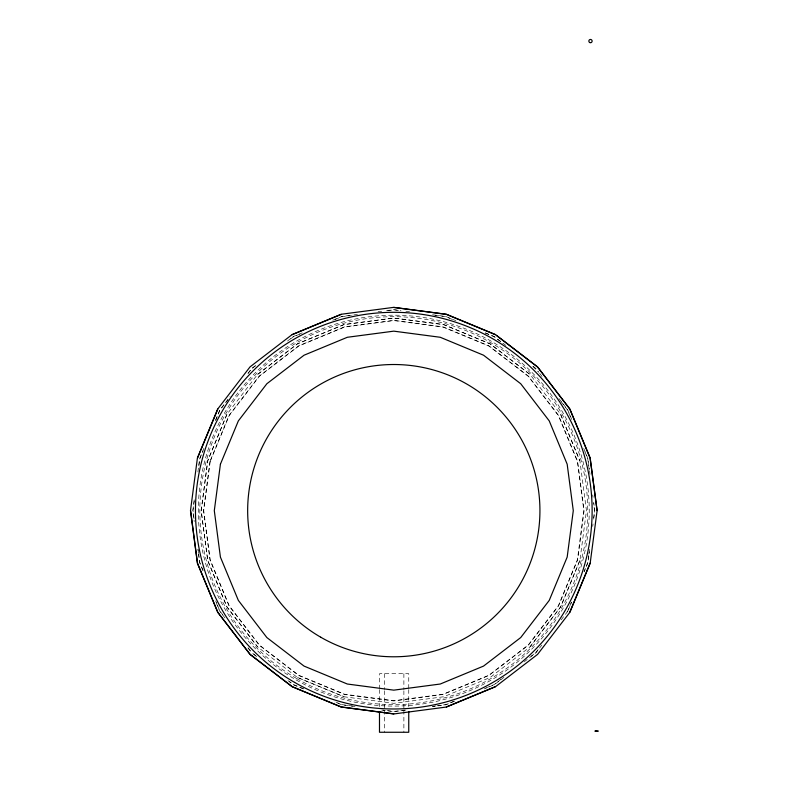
<?xml version="1.0" encoding="UTF-8"?>
<svg xmlns="http://www.w3.org/2000/svg" width="789" height="789" viewBox="0 0 789 789"><rect width="100%" height="100%" fill="white"/><g stroke="black" fill="none" stroke-linecap="round" stroke-linejoin="round"><path stroke-width="0.59" stroke-dasharray="3.94 2.96" d="M194.222 499.762L192.792 510.651L194.222 521.539M197.891 471.94L199.647 458.626L204.312 447.353M194.262 500.985L192.989 510.651L194.262 520.316M198.877 465.934L199.834 458.675L203.098 450.795M588.712 555.367L587.756 562.626L585.892 567.123M588.87 554.164L589.186 551.748M593.644 517.9L594.6 510.651L593.644 503.402M589.699 549.361L587.943 562.675L584.205 571.69M592.726 526.381L593.042 523.955M593.683 519.123L594.798 510.651L593.683 502.179M215.515 420.3L219.727 410.152L230.122 396.601M215.693 420.389L219.894 410.25L225.082 403.475M226.936 414.314L207.685 460.786L201.126 510.651L207.685 560.515L226.936 606.988L257.549 646.891L297.453 677.504L343.925 696.756L393.79 703.324L443.665 696.756L490.127 677.504L530.03 646.891L560.654 606.988L579.895 560.515L586.464 510.651L579.895 460.786L560.654 414.314L530.03 374.41L490.127 343.787L443.665 324.545L393.79 317.977L343.925 324.545L297.453 343.787L257.549 374.41L226.936 414.314L207.783 460.806L201.215 510.651L207.783 560.496L227.015 606.938L257.618 646.822M579.807 560.496L560.565 606.938L529.961 646.822M571.423 602.046L567.695 611.051L565.466 613.95M584.028 571.63L585.428 568.258M568.327 610.025L571.601 602.135M247.953 373.365L251.661 368.522L257.47 364.064M225.832 402.508L228.051 399.609M248.091 373.493L251.799 368.66L257.608 364.202M535.78 652.641L539.498 647.808M541.865 645.037L535.918 652.779L528.176 658.726M561.176 619.868L567.863 611.15M287.482 341.035L293.291 336.578L302.315 332.84M290.49 338.974L293.39 336.745L302.404 333.017M257.618 374.479L297.502 343.876L343.955 324.634L393.79 318.075L443.635 324.634L490.077 343.876L529.961 374.479M500.966 679.359L494.2 684.556L484.061 688.748M530.948 656.349L533.847 654.12M503.974 677.297L494.289 684.724L484.15 688.925M524.3 661.695L527.21 659.466M332.751 320.235L341.775 316.497L352.663 315.067M335.059 319.486L341.824 316.685L346.657 316.054M453.645 701.352L445.765 704.616L437.303 705.731M454.839 701.066L445.815 704.804L432.51 706.549M353.866 314.91L357.496 314.426M378.069 311.724L381.698 311.241M386.531 310.61L393.79 309.653L401.049 310.61M347.86 315.896L351.49 315.413M387.754 310.639L393.79 309.85L399.836 310.639M404.668 710.021L393.79 711.451L382.912 710.021M432.471 706.362L436.1 705.889M405.891 710.061L393.79 711.648L381.698 710.061M405.891 311.241L409.521 311.724M432.51 314.752L445.815 316.497L455.963 320.699M434.887 315.255L445.765 316.685L452.521 319.486M352.703 706.047L341.824 704.616L336.193 702.279M355.08 706.549L341.775 704.804L335.009 702.003M485.274 332.84L494.289 336.578L505.907 345.493M485.186 333.017L494.2 336.745L502.899 343.432M297.502 677.426L343.955 696.667M303.528 688.748L293.39 684.556L289.524 681.588M303.44 688.925L293.291 684.724L287.482 680.266M533.019 366.293L535.918 368.522L538.897 372.398M532.881 366.431L538.009 371.56M252.766 653.381L257.608 657.089M253.604 654.268L257.47 657.237M539.637 373.365L543.355 378.207M558.947 398.534L567.863 410.152L571.601 419.166M561.018 401.542L567.695 410.25L571.423 419.255M222.863 614.917L219.894 611.051L215.693 600.912M248.091 647.808L251.799 652.641M224.924 617.925L219.727 611.15L215.515 601.001M247.953 647.937L251.661 652.779M583.742 448.477L587.943 458.626L589.373 469.514M584.955 451.919L587.756 458.675L589.186 469.554M560.565 414.363L579.807 460.806M203.098 570.506L199.834 562.626L198.72 554.164M202.911 570.565L199.647 562.675L197.891 549.361M589.541 470.727L590.014 474.357M592.726 494.92L593.042 497.346M198.078 549.331L198.562 552.951M408.751 688.343L408.751 673.707L379.479 673.707L379.479 688.343M408.751 689.566L408.751 706.648M403.879 673.707L403.879 689.566M403.879 690.789L403.879 709.084M403.879 710.307L403.879 732.261M384.361 673.707L384.361 689.566M384.361 690.789L384.361 709.084M384.361 710.307L384.361 732.261M379.479 689.566L379.479 706.648M209.973 461.397L203.493 510.651L209.973 559.904L228.988 605.804L259.226 645.215L298.637 675.463L344.537 694.468L393.79 700.957L443.043 694.468L488.943 675.463L528.354 645.215L558.602 605.804L577.617 559.904L584.097 510.651L577.617 461.397L558.602 415.497L528.354 376.087L488.943 345.838L443.043 326.833L393.79 320.344L344.537 326.833L298.637 345.838L259.226 376.087L228.988 415.497L209.973 461.397M210.199 461.457L203.72 510.651L210.199 559.845L229.185 605.686L259.394 645.047L298.755 675.256L344.596 694.241L393.79 700.721L442.984 694.241L488.825 675.256L528.196 645.047L558.395 605.686L577.39 559.845L583.86 510.651L577.39 461.457L558.395 415.616L528.196 376.254L488.825 346.046L442.984 327.06L393.79 320.581L344.596 327.06L298.755 346.046L259.394 376.254L229.185 415.616L210.199 461.457M296.072 679.901A195.435 195.435 0 0 0 589.235 510.651A195.435 195.435 0 0 0 296.072 341.4A195.435 195.435 0 0 0 296.072 679.901M296.812 678.619A193.956 193.956 0 0 0 587.746 510.651A193.956 193.956 0 0 0 296.812 342.682A193.956 193.956 0 0 0 296.812 678.619"/><path stroke-width="1.18" d="M597.105 510.651L590.172 563.267L569.865 612.303L537.556 654.416L495.453 686.726L446.416 707.033L393.79 713.956L341.173 707.033L292.137 686.726L250.034 654.416L217.725 612.303L197.408 563.267L190.484 510.651L197.408 458.034L217.725 408.998L250.034 366.885L292.137 334.575L341.173 314.269L393.79 307.345L446.416 314.269L495.453 334.575L537.556 366.885L569.865 408.998L590.172 458.034L597.105 510.651L590.083 458.054L569.776 409.047L537.487 366.954L496.36 335.394M197.506 458.054L217.803 409.047M569.776 612.254L590.083 563.247M292.186 334.664L341.203 314.367M446.387 706.934L495.403 686.637M595.33 731.087L598.516 731.087M594.906 731.087L597.332 731.087M393.79 307.444L446.387 314.367L495.403 334.664M393.79 713.858L341.203 706.934L292.186 686.637L250.103 654.347L217.803 612.254L197.506 563.247L190.583 510.651M408.751 711.53L408.751 732.261L379.479 732.261L379.479 711.53M220.417 464.198L214.302 510.651L220.417 557.103L238.347 600.399L266.869 637.571L304.051 666.094L347.338 684.024L393.79 690.148L440.252 684.024L483.539 666.094L520.71 637.571L549.243 600.399L567.173 557.103L573.287 510.651L567.173 464.198L549.243 420.902L520.71 383.73L483.539 355.208L440.252 337.278L393.79 331.153L347.338 337.278L304.051 355.208L266.869 383.73L238.347 420.902L220.417 464.198M589.669 42.507A1.637 1.637 0 0 0 592.125 41.087A1.637 1.637 0 0 0 589.669 39.667A1.637 1.637 0 0 0 589.669 42.507M320.728 637.206A146.133 146.133 0 0 0 539.932 510.651A146.133 146.133 0 0 0 320.728 384.095A146.133 146.133 0 0 0 320.728 637.206M294.622 682.406A198.335 198.335 0 0 0 592.125 510.651A198.335 198.335 0 0 0 294.622 338.885A198.335 198.335 0 0 0 294.622 682.406"/></g></svg>
